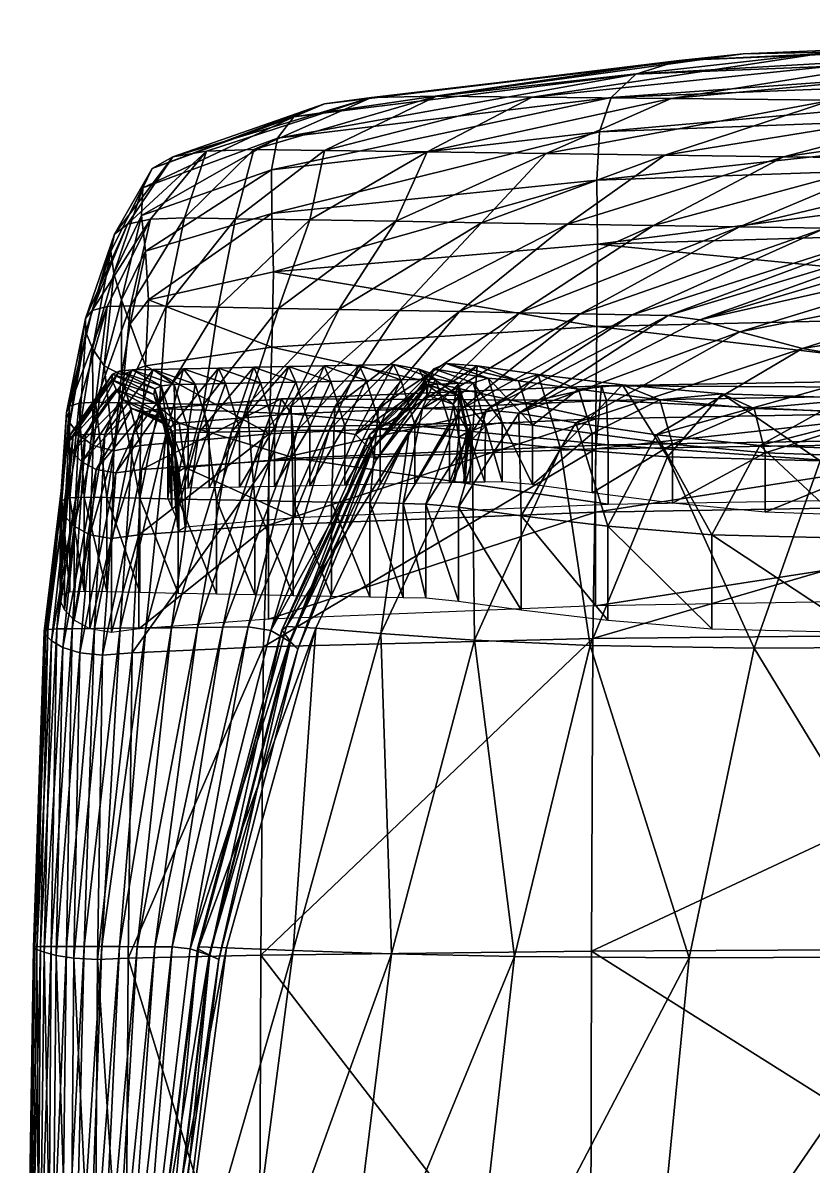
# Model space of a CAD drawing. Header units: centimetres. Extents: x -956 to 956, y -466 to 466.
# Drawn here: x -955.63 to -944.28, y 445.5 to 461.91 of the extents above; entities that cross this region are included whole.
import ezdxf

# ---------------------------------------------------------------- set-up
doc = ezdxf.new("R2010")
doc.units = ezdxf.units.CM
doc.layers.add('fabric', color=7, linetype='Continuous', true_color=0x3d8706)

msp = doc.modelspace()

# ---------------------------------------------------------------- meshes
at = {"layer": 'fabric', "color": 34, "true_color": 0xb1581a}
mesh = msp.add_polyface(dxfattribs=at)
corners = [(-946.413, 460.012, -108.728), (-941.699, 460.774, -108.684), (-944.01, 460.799, -154.915), (-948.119, 460.035, -154.948), (-947.811, 459.024, -74.267), (-944.707, 459.99, -74.245), (-939.388, 460.749, -74.19), (-946.208, 461.371, -345.432), (-945.29, 461.467, -335.668), (-935.156, 461.886, -335.67), (-946.829, 461.172, -352.005), (-936.208, 461.785, -345.295), (-947.391, 459.654, -359.652), (-947.349, 460.346, -358.618), (-937.571, 460.714, -358.319), (-947.381, 458.733, -359.975), (-937.638, 459.99, -359.37), (-947.186, 460.841, -356.235), (-936.93, 461.578, -351.725), (-937.36, 461.232, -355.918), (-948.495, 457.751, -5.278), (-945.343, 458.984, -5.309), (-946.577, 459.004, -39.788), (-944.435, 457.238, 111.433), (-942.989, 456.988, 115.413), (-940.08, 457.938, 113.567), (-946.533, 455.999, 113.52), (-945.338, 457.475, 104.186), (-941.076, 458.316, 109.449), (-941.543, 458.636, 102.951), (-945.911, 457.649, 93.574), (-941.836, 458.856, 93.233), (-948.51, 456.307, 93.946), (-947.691, 456.17, 105.477), (-937.642, 456.411, -360.145), (-947.406, 456.23, -360.39), (-947.391, 457.551, -360.228), (-937.638, 457.782, -359.975), (-941.294, 459.944, -5.278), (-944.11, 458.964, 29.17), (-939.588, 459.921, 29.205), (-943.043, 458.947, 58.981), (-943.001, 459.967, -39.762), (-946.321, 460.824, -224.619), (-944.044, 461.491, -321.866), (-949.692, 460.861, -321.873), (-948.319, 460.846, -289.652), (-942.217, 461.475, -289.636), (-939.557, 461.451, -224.589), (-946.366, 457.712, 79.497), (-942.31, 458.936, 79.456), (-946.881, 457.722, 59.02), (-947.629, 457.735, 29.205)]
mesh.append_faces([[corners[k] for k in face] for face in [(0, 1, 2), (2, 3, 0), (4, 5, 0), (1, 0, 5), (5, 6, 1), (7, 8, 9), (10, 7, 11), (12, 13, 14), (15, 12, 16), (17, 10, 18), (13, 17, 19), (20, 21, 22), (23, 24, 25), (24, 23, 26), (27, 23, 28), (28, 29, 27), (30, 27, 29), (29, 31, 30), (27, 30, 32), (32, 33, 27), (23, 27, 33), (34, 35, 36), (37, 36, 15), (38, 21, 39), (40, 39, 41), (6, 5, 42), (22, 42, 5), (5, 4, 22), (42, 22, 21), (21, 38, 42), (3, 2, 43), (44, 45, 46), (46, 47, 44), (45, 44, 8), (48, 43, 2), (43, 48, 47), (47, 46, 43), (49, 50, 41), (41, 51, 49), (32, 30, 49), (50, 49, 30), (30, 31, 50), (52, 39, 21), (21, 20, 52), (39, 52, 51), (51, 41, 39)]], dxfattribs={"vtx2": -1, "color": 34})
mesh = msp.add_polyface(dxfattribs=at)
corners = [(-936.48, 461.424, -154.87), (-944.01, 460.799, -154.915), (-941.699, 460.774, -108.684), (-941.076, 458.316, 109.449), (-940.08, 457.938, 113.567), (-936.847, 458.635, 113.443), (-939.553, 457.592, 115.83), (-937.491, 457.938, 116.532), (-936.431, 459.542, 102.686), (-936.542, 459.796, 93.199), (-941.836, 458.856, 93.233), (-941.543, 458.636, 102.951), (-936.591, 459.147, 109.064), (-935.156, 461.886, -335.67), (-936.208, 461.785, -345.295), (-946.208, 461.371, -345.432), (-936.93, 461.578, -351.725), (-946.829, 461.172, -352.005), (-937.571, 460.714, -358.319), (-937.638, 459.99, -359.37), (-947.391, 459.654, -359.652), (-937.636, 459.024, -359.71), (-947.381, 458.733, -359.975), (-937.36, 461.232, -355.918), (-947.186, 460.841, -356.235), (-947.349, 460.346, -358.618), (-942.989, 456.988, 115.413), (-941.087, 456.86, 117.493), (-944.435, 457.238, 111.433), (-947.391, 457.551, -360.228), (-937.638, 457.782, -359.975), (-937.642, 456.411, -360.145), (-938.817, 456.988, 119.042), (-942.98, 455.771, 119.19), (-940.067, 455.844, 120.708), (-937.643, 455.055, -360.202), (-947.411, 454.891, -360.444), (-940.484, 454.564, 121.263), (-940.468, 456.556, 120.887), (-940.949, 455.656, 121.658), (-933.417, 455.761, 122.769), (-940.204, 456.343, 120.344), (-943.172, 456.31, 118.93), (-943.539, 456.522, 119.411), (-937.594, 456.655, -358.835), (-937.616, 456.868, -359.439), (-947.325, 456.704, -359.681), (-937.64, 455.945, -360.065), (-947.403, 455.797, -360.305), (-937.586, 455.168, -358.634), (-937.586, 456.018, -358.634), (-947.228, 455.854, -358.878), (-947.253, 456.492, -359.079), (-940.117, 455.706, 120.163), (-940.117, 454.856, 120.163), (-943.05, 454.822, 118.77), (-943.05, 455.672, 118.77), (-942.31, 458.936, 79.456), (-937.1, 459.888, 79.497), (-938.113, 459.902, 59.02), (-943.043, 458.947, 58.981), (-934.766, 460.699, -5.201), (-941.294, 459.944, -5.278), (-939.588, 459.921, 29.205), (-944.11, 458.964, 29.17), (-943.001, 459.967, -39.762), (-937.077, 460.724, -39.696), (-939.388, 460.749, -74.19), (-933.738, 461.911, -321.89), (-944.044, 461.491, -321.866), (-942.217, 461.475, -289.636), (-945.29, 461.467, -335.668), (-939.557, 461.451, -224.589)]
mesh.append_faces([[corners[k] for k in face] for face in [(0, 1, 2), (3, 4, 5), (4, 6, 7), (8, 9, 10), (10, 11, 8), (12, 8, 11), (11, 3, 12), (13, 14, 15), (14, 16, 17), (18, 19, 20), (19, 21, 22), (16, 23, 24), (23, 18, 25), (26, 27, 6), (6, 4, 26), (4, 3, 28), (29, 30, 31), (22, 21, 30), (32, 27, 33), (33, 34, 32), (27, 32, 7), (7, 6, 27), (31, 35, 36), (37, 34, 33), (38, 39, 40), (38, 41, 42), (39, 38, 43), (44, 45, 46), (45, 47, 48), (49, 50, 51), (50, 44, 52), (53, 54, 55), (41, 53, 56), (57, 58, 59), (59, 60, 57), (58, 57, 10), (10, 9, 58), (61, 62, 63), (64, 63, 62), (60, 59, 63), (65, 66, 67), (66, 65, 62), (68, 69, 70), (13, 71, 69), (1, 0, 72)]], dxfattribs={"vtx2": -1, "color": 34})
mesh = msp.add_polyface(dxfattribs=at)
corners = [(-951.74, 460.564, -352.202), (-951.298, 460.749, -345.548), (-946.208, 461.371, -345.432), (-953.477, 459.99, -345.584), (-952.995, 460.071, -335.709), (-950.623, 460.839, -335.699), (-953.776, 459.822, -352.262), (-952.061, 459.8, -358.807), (-952.058, 459.175, -359.815), (-953.872, 458.635, -359.823), (-952.034, 458.34, -360.112), (-953.826, 457.938, -360.083), (-947.391, 459.654, -359.652), (-947.349, 460.346, -358.618), (-951.975, 460.255, -356.446), (-953.911, 459.542, -356.504), (-953.928, 459.147, -358.846), (-947.186, 460.841, -356.235), (-946.829, 461.172, -352.005), (-951.152, 456.398, -39.722), (-949.361, 457.766, -39.762), (-950.227, 457.782, -74.245), (-951.781, 456.411, -74.212), (-947.391, 457.551, -360.228), (-952.058, 457.257, -360.341), (-950.703, 456.776, -39.793), (-951.306, 456.988, -39.747), (-950.804, 456.999, -8.504), (-951.208, 456.766, -74.274), (-951.811, 456.978, -74.234), (-952.313, 460.091, -321.878), (-953.311, 459.111, -321.88), (-952.579, 459.1, -289.669), (-951.3, 460.077, -289.664), (-949.692, 460.861, -321.873), (-948.319, 460.846, -289.652), (-949.825, 460.058, -224.64), (-951.512, 459.083, -224.649), (-950.278, 459.063, -154.961), (-953.04, 456.435, -154.928), (-951.959, 457.813, -154.948), (-952.825, 457.829, -224.64), (-951.093, 457.798, -108.728), (-952.411, 456.423, -108.702), (-949.045, 459.043, -108.746), (-951.713, 456.755, -108.754), (-952.316, 456.968, -108.721), (-952.217, 456.745, -154.971), (-952.821, 456.957, -154.945), (-950.31, 457.009, 16.249), (-949.708, 456.796, 16.223), (-950.202, 456.786, -8.549), (-949.945, 456.942, 32.538)]
mesh.append_faces([[corners[k] for k in face] for face in [(0, 1, 2), (3, 4, 5), (5, 1, 3), (6, 3, 1), (1, 0, 6), (7, 8, 9), (8, 10, 11), (10, 8, 12), (8, 7, 13), (0, 14, 15), (14, 7, 16), (7, 14, 17), (14, 0, 18), (19, 20, 21), (21, 22, 19), (23, 24, 10), (11, 10, 24), (25, 26, 27), (28, 29, 26), (30, 31, 32), (32, 33, 30), (34, 30, 33), (33, 35, 34), (30, 34, 5), (5, 4, 30), (31, 30, 4), (36, 37, 38), (35, 33, 36), (37, 36, 33), (33, 32, 37), (39, 40, 41), (37, 41, 40), (40, 38, 37), (41, 37, 32), (42, 43, 22), (22, 21, 42), (44, 42, 21), (42, 44, 38), (38, 40, 42), (43, 42, 40), (40, 39, 43), (45, 46, 29), (47, 48, 46), (49, 50, 51), (51, 27, 49), (50, 49, 52)]], dxfattribs={"vtx2": -1, "color": 34})
mesh = msp.add_polyface(dxfattribs=at)
corners = [(-949.045, 459.043, -108.746), (-946.413, 460.012, -108.728), (-948.119, 460.035, -154.948), (-950.278, 459.063, -154.961), (-947.811, 459.024, -74.267), (-946.208, 461.371, -345.432), (-946.829, 461.172, -352.005), (-951.74, 460.564, -352.202), (-945.29, 461.467, -335.668), (-951.298, 460.749, -345.548), (-950.623, 460.839, -335.699), (-947.391, 459.654, -359.652), (-947.381, 458.733, -359.975), (-952.034, 458.34, -360.112), (-947.349, 460.346, -358.618), (-952.058, 459.175, -359.815), (-947.186, 460.841, -356.235), (-952.061, 459.8, -358.807), (-951.975, 460.255, -356.446), (-950.523, 456.386, -5.232), (-948.495, 457.751, -5.278), (-949.361, 457.766, -39.762), (-946.577, 459.004, -39.788), (-950.227, 457.782, -74.245), (-952.058, 457.257, -360.341), (-947.391, 457.551, -360.228), (-947.406, 456.23, -360.39), (-947.652, 456.654, 105.599), (-948.231, 456.866, 105.774), (-947.023, 456.716, 114.008), (-948.514, 456.775, 90.972), (-949.11, 456.987, 91.061), (-949.182, 455.937, 106.018), (-947.253, 456.492, -359.079), (-947.325, 456.704, -359.681), (-951.924, 456.514, -359.791), (-948.315, 456.137, 90.943), (-949.825, 460.058, -224.64), (-946.321, 460.824, -224.619), (-948.319, 460.846, -289.652), (-949.692, 460.861, -321.873), (-948.976, 456.356, 79.56), (-946.366, 457.712, 79.497), (-946.881, 457.722, 59.02), (-949.349, 456.363, 59.079), (-948.51, 456.307, 93.946), (-949.893, 456.374, 29.258), (-947.629, 457.735, 29.205), (-949.554, 457.024, 67.799), (-948.952, 456.812, 67.763), (-949.732, 456.946, 46.99), (-949.167, 456.747, 46.981), (-948.751, 456.175, 67.751), (-949.507, 456.159, 16.214), (-949.708, 456.796, 16.223), (-949.38, 456.743, 32.532), (-949.812, 456.72, 39.637), (-949.359, 456.562, 39.639), (-949.454, 456.439, 39.015), (-949.832, 456.57, 39.011), (-949.378, 456.561, 38.387), (-949.831, 456.719, 38.385), (-949.945, 456.942, 32.538)]
mesh.append_faces([[corners[k] for k in face] for face in [(0, 1, 2), (2, 3, 0), (1, 0, 4), (5, 6, 7), (8, 5, 9), (9, 10, 8), (11, 12, 13), (14, 11, 15), (16, 14, 17), (6, 16, 18), (19, 20, 21), (22, 21, 20), (21, 22, 4), (4, 23, 21), (24, 25, 26), (13, 12, 25), (27, 28, 29), (28, 27, 30), (30, 31, 28), (32, 28, 31), (33, 34, 35), (36, 30, 27), (3, 2, 37), (38, 37, 2), (37, 38, 39), (8, 10, 40), (23, 4, 0), (41, 42, 43), (43, 44, 41), (42, 41, 45), (46, 47, 20), (20, 19, 46), (47, 46, 44), (44, 43, 47), (48, 31, 30), (30, 49, 48), (50, 48, 49), (49, 51, 50), (51, 49, 52), (49, 30, 36), (53, 54, 55), (56, 50, 51), (51, 57, 56), (57, 58, 59), (58, 60, 61), (60, 55, 62)]], dxfattribs={"vtx2": -1, "color": 34})
mesh = msp.add_polyface(dxfattribs=at)
corners = [(-953.477, 459.99, -345.584), (-953.776, 459.822, -352.262), (-954.315, 458.878, -352.257), (-954.128, 459.024, -345.582), (-952.995, 460.071, -335.709), (-953.798, 459.094, -335.709), (-953.872, 458.635, -359.823), (-953.826, 457.938, -360.083), (-954.09, 457.592, -359.988), (-954.214, 457.938, -359.788), (-953.928, 459.147, -358.846), (-954.327, 458.316, -358.827), (-952.061, 459.8, -358.807), (-952.058, 459.175, -359.815), (-953.911, 459.542, -356.504), (-954.37, 458.636, -356.495), (-951.74, 460.564, -352.202), (-951.975, 460.255, -356.446), (-954.466, 456.988, -359.823), (-954.634, 457.238, -358.846), (-954.214, 456.86, -360.083), (-954.734, 457.667, -352.262), (-954.729, 457.474, -356.504), (-954.959, 456.17, -356.518), (-954.635, 457.782, -345.584), (-954.423, 457.838, -335.709), (-955.004, 456.32, -352.269), (-954.961, 456.411, -345.587), (-953.872, 456.988, -360.274), (-952.058, 457.257, -360.341), (-953.311, 459.111, -321.88), (-954.088, 457.852, -321.878), (-954.587, 456.465, -321.875), (-954.213, 456.458, -289.657), (-953.574, 457.843, -289.664), (-952.579, 459.1, -289.669), (-954.825, 456.454, -335.709), (-952.825, 457.829, -224.64), (-953.669, 456.447, -224.627)]
mesh.append_faces([[corners[k] for k in face] for face in [(0, 1, 2), (2, 3, 0), (4, 0, 3), (3, 5, 4), (6, 7, 8), (8, 9, 6), (10, 6, 9), (9, 11, 10), (6, 10, 12), (7, 6, 13), (14, 10, 11), (11, 15, 14), (1, 14, 15), (15, 2, 1), (14, 1, 16), (10, 14, 17), (18, 19, 11), (11, 9, 18), (20, 18, 9), (9, 8, 20), (21, 22, 23), (22, 21, 2), (2, 15, 22), (19, 22, 15), (15, 11, 19), (24, 25, 5), (5, 3, 24), (21, 24, 3), (3, 2, 21), (24, 21, 26), (25, 24, 27), (28, 20, 8), (8, 7, 28), (29, 28, 7), (4, 5, 30), (31, 32, 33), (33, 34, 31), (30, 31, 34), (34, 35, 30), (31, 30, 5), (5, 25, 31), (32, 31, 25), (25, 36, 32), (35, 34, 37), (38, 37, 34), (34, 33, 38)]], dxfattribs={"vtx2": -1, "color": 34})
mesh = msp.add_polyface(dxfattribs=at)
corners = [(-954.466, 456.988, -359.823), (-954.214, 456.86, -360.083), (-954.325, 455.771, -360.167), (-954.634, 457.238, -358.846), (-954.62, 455.844, -359.875), (-954.83, 455.999, -358.874), (-954.729, 457.474, -356.504), (-954.959, 456.17, -356.518), (-955.004, 456.32, -352.269), (-954.734, 457.667, -352.262), (-954.961, 456.411, -345.587), (-954.635, 457.782, -345.584), (-954.825, 456.454, -335.709), (-954.423, 457.838, -335.709), (-953.872, 456.988, -360.274), (-953.941, 455.844, -360.391), (-954.907, 455.987, -335.711), (-954.248, 456.914, -335.717), (-954.343, 456.871, -345.588), (-953.739, 456.658, -345.587), (-953.644, 456.702, -335.722), (-953.752, 456.575, -352.2), (-954.355, 456.788, -352.233), (-954.991, 455.947, -345.591), (-954.994, 455.872, -352.269), (-954.292, 456.651, -356.382), (-953.692, 456.438, -356.268), (-953.615, 456.288, -358.372), (-954.185, 456.501, -358.598), (-954.924, 455.748, -356.501), (-953.574, 456.165, -359.092), (-954.064, 456.378, -359.446), (-953.551, 455.938, -352.188), (-953.538, 456.021, -345.587), (-952.825, 457.829, -224.64), (-953.669, 456.447, -224.627), (-953.04, 456.435, -154.928), (-954.062, 456.932, -321.885), (-954.734, 456.002, -321.875), (-954.455, 456.007, -289.652), (-953.762, 456.938, -289.669), (-953.458, 456.719, -321.895), (-953.159, 456.725, -289.682), (-953.326, 456.947, -224.641), (-954.047, 456.015, -224.617), (-953.576, 456.024, -154.911), (-952.821, 456.957, -154.945), (-952.722, 456.734, -224.661), (-953.105, 456.033, -108.678), (-953.257, 456.082, -321.897), (-953.443, 456.064, -335.723), (-952.958, 456.088, -289.686)]
mesh.append_faces([[corners[k] for k in face] for face in [(0, 1, 2), (3, 0, 4), (4, 5, 3), (6, 3, 5), (5, 7, 6), (7, 8, 9), (8, 10, 11), (10, 12, 13), (1, 14, 15), (16, 17, 18), (19, 18, 17), (17, 20, 19), (18, 19, 21), (21, 22, 18), (23, 18, 22), (24, 22, 25), (26, 25, 22), (22, 21, 26), (25, 26, 27), (27, 28, 25), (29, 25, 28), (30, 31, 28), (28, 27, 30), (32, 21, 19), (33, 19, 20), (34, 35, 36), (37, 38, 39), (39, 40, 37), (41, 37, 40), (40, 42, 41), (37, 41, 20), (20, 17, 37), (38, 37, 17), (17, 16, 38), (43, 44, 45), (45, 46, 43), (47, 43, 46), (43, 47, 42), (42, 40, 43), (44, 43, 40), (40, 39, 44), (46, 45, 48), (49, 41, 42), (50, 20, 41), (51, 42, 47)]], dxfattribs={"vtx2": -1, "color": 34})
mesh = msp.add_polyface(dxfattribs=at)
corners = [(-949.361, 457.766, -39.762), (-951.152, 456.398, -39.722), (-950.523, 456.386, -5.232), (-947.406, 456.23, -360.39), (-952.094, 456.014, -360.486), (-952.058, 457.257, -360.341), (-953.872, 456.988, -360.274), (-951.306, 456.988, -39.747), (-952.163, 456.05, -39.684), (-951.695, 456.059, -8.443), (-950.804, 456.999, -8.504), (-950.202, 456.786, -8.549), (-950.703, 456.776, -39.793), (-951.208, 456.766, -74.274), (-951.811, 456.978, -74.234), (-952.634, 456.041, -74.181), (-951.772, 456.301, -359.204), (-951.924, 456.514, -359.791), (-953.649, 456.378, -359.739), (-947.253, 456.492, -359.079), (-951.713, 456.755, -108.754), (-951.511, 456.118, -108.765), (-952.016, 456.107, -154.979), (-952.217, 456.745, -154.971), (-951.007, 456.128, -74.287), (-952.821, 456.957, -154.945), (-952.722, 456.734, -224.661), (-952.316, 456.968, -108.721), (-953.105, 456.033, -108.678), (-949.554, 457.024, 67.799), (-949.732, 456.946, 46.99), (-950.656, 456.004, 47.002), (-950.529, 456.08, 67.85), (-949.11, 456.987, 91.061), (-950.086, 456.046, 91.185), (-951.234, 456.067, 16.286), (-950.31, 457.009, 16.249), (-950.855, 456.001, 32.547), (-949.945, 456.942, 32.538), (-949.38, 456.743, 32.532), (-949.708, 456.796, 16.223), (-949.507, 456.159, 16.214), (-950.001, 456.149, -8.564), (-950.502, 456.138, -39.808), (-952.521, 456.097, -224.667), (-952.958, 456.088, -289.686), (-949.832, 456.57, 39.011), (-949.812, 456.72, 39.637), (-949.359, 456.562, 39.639), (-950.558, 455.638, 39.009), (-950.616, 455.784, 39.635), (-949.831, 456.719, 38.385), (-950.634, 455.784, 38.383), (-949.454, 456.439, 39.015), (-949.378, 456.561, 38.387)]
mesh.append_faces([[corners[k] for k in face] for face in [(0, 1, 2), (3, 4, 5), (6, 5, 4), (7, 8, 9), (9, 10, 7), (10, 11, 12), (7, 12, 13), (8, 7, 14), (14, 15, 8), (16, 17, 18), (17, 16, 19), (20, 21, 22), (22, 23, 20), (21, 20, 13), (13, 24, 21), (25, 23, 26), (27, 28, 15), (15, 14, 27), (14, 13, 20), (27, 20, 23), (28, 27, 25), (29, 30, 31), (31, 32, 29), (33, 29, 32), (32, 34, 33), (35, 36, 10), (10, 9, 35), (36, 35, 37), (37, 38, 36), (38, 39, 40), (40, 41, 42), (42, 11, 40), (12, 43, 24), (24, 13, 12), (43, 12, 11), (11, 42, 43), (44, 26, 23), (23, 22, 44), (26, 44, 45), (46, 47, 48), (47, 46, 49), (30, 47, 50), (51, 38, 37), (46, 51, 52), (51, 46, 53), (38, 51, 54)]], dxfattribs={"vtx2": -1, "color": 34})
mesh = msp.add_polyface(dxfattribs=at)
corners = [(-946.533, 455.999, 113.52), (-945.049, 455.844, 117.442), (-942.989, 456.988, 115.413), (-941.087, 456.86, 117.493), (-942.98, 455.771, 119.19), (-947.691, 456.17, 105.477), (-944.435, 457.238, 111.433), (-945.736, 454.564, 118.119), (-947.232, 454.687, 114.216), (-945.736, 453.216, 118.119), (-943.612, 454.51, 119.755), (-947.411, 454.891, -360.444), (-947.406, 456.23, -360.39), (-937.642, 456.411, -360.145), (-947.411, 453.543, -360.444), (-937.643, 455.055, -360.202), (-940.484, 454.564, 121.263), (-943.172, 456.31, 118.93), (-943.539, 456.522, 119.411), (-940.468, 456.556, 120.887), (-944.181, 455.625, 120.089), (-940.949, 455.656, 121.658), (-945.591, 456.588, 117.836), (-946.374, 455.685, 118.38), (-945.129, 456.376, 117.449), (-946.484, 456.503, 113.729), (-947.023, 456.716, 114.008), (-947.912, 455.8, 114.399), (-947.652, 456.654, 105.599), (-947.325, 456.704, -359.681), (-947.253, 456.492, -359.079), (-937.594, 456.655, -358.835), (-947.403, 455.797, -360.305), (-937.616, 456.868, -359.439), (-941.692, 452.958, 122.519), (-945.13, 452.935, 120.84), (-947.486, 452.975, 118.979), (-947.446, 453.074, -360.573), (-937.64, 455.945, -360.065), (-947.228, 455.854, -358.878), (-947.228, 455.004, -358.878), (-937.586, 455.168, -358.634), (-937.586, 456.018, -358.634), (-947.459, 456.017, 105.541), (-946.305, 455.866, 113.636), (-947.459, 455.167, 105.541), (-946.305, 455.016, 113.636), (-944.974, 455.738, 117.32), (-944.974, 454.888, 117.32), (-943.05, 455.672, 118.77), (-943.05, 454.822, 118.77), (-940.117, 455.706, 120.163), (-940.204, 456.343, 120.344)]
mesh.append_faces([[corners[k] for k in face] for face in [(0, 1, 2), (3, 2, 1), (1, 4, 3), (5, 0, 6), (7, 1, 0), (0, 8, 7), (9, 7, 8), (1, 7, 10), (10, 4, 1), (8, 0, 5), (11, 12, 13), (14, 11, 15), (4, 10, 16), (17, 18, 19), (18, 20, 21), (22, 23, 20), (20, 18, 22), (24, 22, 18), (18, 17, 24), (22, 24, 25), (25, 26, 22), (23, 22, 26), (26, 27, 23), (26, 25, 28), (29, 30, 31), (32, 29, 33), (34, 21, 20), (35, 20, 23), (36, 23, 27), (37, 32, 38), (39, 40, 41), (30, 39, 42), (43, 28, 25), (25, 44, 43), (45, 43, 44), (44, 46, 45), (47, 48, 46), (46, 44, 47), (24, 47, 44), (44, 25, 24), (47, 24, 17), (17, 49, 47), (48, 47, 49), (49, 50, 48), (50, 49, 51), (49, 17, 52)]], dxfattribs={"vtx2": -1, "color": 34})
mesh = msp.add_polyface(dxfattribs=at)
corners = [(-954.325, 455.771, -360.167), (-954.62, 455.844, -359.875), (-954.466, 456.988, -359.823), (-953.941, 455.844, -360.391), (-954.214, 456.86, -360.083), (-954.896, 454.687, -358.883), (-954.83, 455.999, -358.874), (-955.036, 454.836, -356.523), (-954.959, 456.17, -356.518), (-955.094, 454.973, -352.271), (-955.004, 456.32, -352.269), (-955.07, 455.055, -345.587), (-954.961, 456.411, -345.587), (-954.959, 455.094, -335.709), (-954.825, 456.454, -335.709), (-954.343, 456.871, -345.588), (-954.991, 455.947, -345.591), (-954.907, 455.987, -335.711), (-954.355, 456.788, -352.233), (-954.994, 455.872, -352.269), (-954.292, 456.651, -356.382), (-954.924, 455.748, -356.501), (-954.185, 456.501, -358.598), (-954.784, 455.612, -358.834), (-954.064, 456.378, -359.446), (-954.578, 455.501, -359.812), (-953.574, 456.165, -359.092), (-953.517, 456.111, -359.132), (-953.896, 456.323, -359.6), (-954.296, 455.451, -360.085), (-953.649, 456.378, -359.739), (-953.926, 455.5, -360.302), (-953.388, 456.165, -359.195), (-953.39, 455.473, -358.975), (-953.301, 455.528, -359.013), (-953.411, 455.528, -358.974), (-953.615, 456.288, -358.372), (-953.425, 455.651, -358.296), (-953.692, 456.438, -356.268), (-953.492, 455.801, -356.23), (-953.752, 456.575, -352.2), (-953.551, 455.938, -352.188), (-953.492, 454.951, -356.229), (-953.538, 456.021, -345.587), (-953.538, 455.171, -345.586), (-953.551, 455.088, -352.188), (-953.739, 456.658, -345.587), (-953.644, 456.702, -335.722), (-953.443, 456.064, -335.723), (-953.443, 455.214, -335.723), (-954.587, 456.465, -321.875), (-954.753, 455.104, -321.874), (-954.427, 455.097, -289.655), (-954.213, 456.458, -289.657), (-953.669, 456.447, -224.627), (-953.951, 455.088, -224.623), (-953.4, 455.077, -154.922)]
mesh.append_faces([[corners[k] for k in face] for face in [(0, 1, 2), (3, 0, 4), (5, 6, 1), (7, 8, 6), (9, 10, 8), (11, 12, 10), (10, 9, 11), (12, 11, 13), (13, 14, 12), (15, 16, 17), (18, 19, 16), (20, 21, 19), (22, 23, 21), (24, 25, 23), (23, 22, 24), (24, 26, 27), (27, 28, 24), (25, 24, 28), (28, 29, 25), (30, 31, 29), (29, 28, 30), (32, 30, 28), (28, 27, 32), (27, 33, 34), (26, 35, 33), (33, 27, 26), (35, 26, 36), (36, 37, 35), (38, 39, 37), (37, 36, 38), (39, 38, 40), (40, 41, 39), (42, 39, 41), (43, 44, 45), (45, 41, 43), (46, 43, 41), (47, 48, 43), (44, 43, 48), (48, 49, 44), (50, 51, 52), (52, 53, 50), (51, 50, 14), (14, 13, 51), (54, 55, 56), (55, 54, 53), (53, 52, 55)]], dxfattribs={"vtx2": -1, "color": 34})
mesh = msp.add_polyface(dxfattribs=at)
corners = [(-952.094, 456.014, -360.486), (-953.941, 455.844, -360.391), (-953.872, 456.988, -360.274), (-952.85, 455.066, -108.693), (-952.411, 456.423, -108.702), (-953.04, 456.435, -154.928), (-953.4, 455.077, -154.922), (-952.85, 453.717, -108.693), (-953.4, 453.728, -154.922), (-952.299, 453.706, -74.201), (-952.299, 455.055, -74.201), (-951.781, 456.411, -74.212), (-953.964, 454.564, -360.43), (-952.106, 454.7, -360.535), (-953.964, 453.216, -360.43), (-953.649, 456.378, -359.739), (-953.388, 456.165, -359.195), (-951.772, 456.301, -359.204), (-953.926, 455.5, -360.302), (-951.924, 456.514, -359.791), (-952.088, 455.624, -360.398), (-952.163, 456.05, -39.684), (-953.126, 453.235, -39.618), (-952.759, 453.239, -8.379), (-951.695, 456.059, -8.443), (-952.634, 456.041, -74.181), (-953.495, 453.231, -74.126), (-954.063, 452.869, -360.54), (-953.301, 455.528, -359.013), (-953.301, 454.678, -359.013), (-951.721, 454.814, -359.008), (-951.721, 455.664, -359.008), (-953.517, 456.111, -359.132), (-953.39, 455.473, -358.975), (-953.39, 454.623, -358.975), (-953.411, 455.528, -358.974), (-951.749, 455.043, -39.709), (-951.749, 453.695, -39.709), (-953.669, 456.447, -224.627), (-953.105, 456.033, -108.678), (-952.397, 453.242, 16.324), (-951.234, 456.067, 16.286), (-952.07, 453.191, 32.556), (-953.159, 456.725, -289.682), (-952.958, 456.088, -289.686), (-953.257, 456.082, -321.897), (-953.257, 455.232, -321.897), (-952.957, 455.238, -289.686), (-953.443, 455.214, -335.723), (-953.443, 456.064, -335.723), (-953.458, 456.719, -321.895), (-952.521, 455.247, -224.667), (-952.521, 456.097, -224.667), (-952.016, 456.107, -154.979), (-952.016, 455.257, -154.979)]
mesh.append_faces([[corners[k] for k in face] for face in [(0, 1, 2), (3, 4, 5), (5, 6, 3), (7, 3, 6), (6, 8, 7), (3, 7, 9), (9, 10, 3), (4, 3, 10), (10, 11, 4), (12, 1, 0), (0, 13, 12), (14, 12, 13), (15, 16, 17), (18, 15, 19), (19, 20, 18), (21, 22, 23), (23, 24, 21), (22, 21, 25), (25, 26, 22), (27, 18, 20), (28, 29, 30), (30, 31, 28), (16, 28, 31), (31, 17, 16), (28, 16, 32), (29, 28, 33), (33, 34, 29), (34, 33, 35), (11, 10, 36), (37, 36, 10), (10, 9, 37), (6, 5, 38), (26, 25, 39), (24, 23, 40), (41, 40, 42), (43, 44, 45), (46, 45, 44), (44, 47, 46), (45, 46, 48), (48, 49, 45), (50, 45, 49), (51, 52, 53), (53, 54, 51), (52, 51, 47), (47, 44, 52)]], dxfattribs={"vtx2": -1, "color": 34})
mesh = msp.add_polyface(dxfattribs=at)
corners = [(-952.106, 453.352, -360.535), (-952.106, 454.7, -360.535), (-947.411, 454.891, -360.444), (-952.094, 456.014, -360.486), (-947.406, 456.23, -360.39), (-952.088, 455.624, -360.398), (-951.924, 456.514, -359.791), (-947.325, 456.704, -359.681), (-950.49, 453.148, 106.286), (-949.182, 455.937, 106.018), (-950.086, 456.046, 91.185), (-951.423, 453.224, 91.32), (-952.174, 452.954, -360.655), (-947.403, 455.797, -360.305), (-951.772, 456.301, -359.204), (-951.721, 455.664, -359.008), (-947.228, 455.854, -358.878), (-951.721, 454.814, -359.008), (-947.228, 455.004, -358.878), (-951.511, 456.118, -108.765), (-951.511, 455.268, -108.765), (-952.016, 455.257, -154.979), (-952.016, 456.107, -154.979), (-951.007, 456.128, -74.287), (-951.007, 455.278, -74.286), (-949.349, 456.363, 59.079), (-950.172, 455.012, 59.098), (-949.845, 455.005, 79.581), (-949.845, 453.657, 79.581), (-950.648, 455.021, 29.276), (-949.893, 456.374, 29.258), (-950.523, 456.386, -5.232), (-951.199, 455.032, -5.217), (-950.648, 453.673, 29.276), (-951.199, 453.684, -5.217), (-950.172, 453.663, 59.098), (-951.749, 455.043, -39.709), (-951.152, 456.398, -39.722), (-951.781, 456.411, -74.212), (-951.749, 453.695, -39.709), (-951.844, 453.248, 67.904), (-950.529, 456.08, 67.85), (-951.914, 453.193, 47.015), (-950.656, 456.004, 47.002), (-952.397, 453.242, 16.324), (-951.234, 456.067, 16.286), (-951.695, 456.059, -8.443), (-952.07, 453.191, 32.556), (-950.855, 456.001, 32.547), (-949.507, 456.159, 16.214), (-949.507, 455.309, 16.214), (-950.001, 455.299, -8.563), (-950.001, 456.149, -8.564), (-950.502, 456.138, -39.808), (-950.502, 455.289, -39.808), (-950.558, 455.638, 39.009), (-950.616, 455.784, 39.635), (-949.812, 456.72, 39.637), (-949.732, 456.946, 46.99), (-950.634, 455.784, 38.383), (-949.831, 456.719, 38.385), (-949.832, 456.57, 39.011), (-951.79, 453.031, 39.634), (-951.684, 452.923, 39.007), (-951.805, 453.031, 38.382)]
mesh.append_faces([[corners[k] for k in face] for face in [(0, 1, 2), (1, 3, 4), (5, 6, 7), (8, 9, 10), (10, 11, 8), (12, 5, 13), (14, 15, 16), (15, 17, 18), (19, 20, 21), (21, 22, 19), (20, 19, 23), (23, 24, 20), (25, 26, 27), (28, 27, 26), (29, 30, 31), (31, 32, 29), (33, 29, 32), (32, 34, 33), (35, 26, 29), (30, 29, 26), (26, 25, 30), (36, 37, 38), (36, 39, 34), (34, 32, 36), (37, 36, 32), (32, 31, 37), (40, 11, 10), (10, 41, 40), (42, 40, 41), (41, 43, 42), (44, 45, 46), (47, 48, 45), (49, 50, 51), (51, 52, 49), (53, 54, 24), (24, 23, 53), (54, 53, 52), (52, 51, 54), (55, 56, 57), (56, 43, 58), (48, 59, 60), (59, 55, 61), (43, 56, 62), (56, 55, 63), (55, 59, 64), (59, 48, 47)]], dxfattribs={"vtx2": -1, "color": 34})
mesh = msp.add_polyface(dxfattribs=at)
corners = [(-948.476, 454.837, 105.907), (-947.691, 456.17, 105.477), (-948.51, 456.307, 93.946), (-949.377, 454.96, 94.069), (-948.476, 453.488, 105.907), (-947.232, 453.338, 114.216), (-947.232, 454.687, 114.216), (-947.406, 456.23, -360.39), (-947.411, 454.891, -360.444), (-952.106, 454.7, -360.535), (-948.231, 456.866, 105.774), (-949.182, 455.937, 106.018), (-947.912, 455.8, 114.399), (-947.023, 456.716, 114.008), (-949.11, 456.987, 91.061), (-950.086, 456.046, 91.185), (-947.325, 456.704, -359.681), (-947.403, 455.797, -360.305), (-952.088, 455.624, -360.398), (-949.145, 453.054, 114.829), (-947.228, 455.854, -358.878), (-947.253, 456.492, -359.079), (-951.772, 456.301, -359.204), (-947.228, 455.004, -358.878), (-951.721, 455.664, -359.008), (-947.459, 456.017, 105.541), (-947.459, 455.167, 105.541), (-948.315, 455.287, 90.943), (-948.315, 456.137, 90.943), (-947.652, 456.654, 105.599), (-949.845, 455.005, 79.581), (-948.976, 456.356, 79.56), (-949.349, 456.363, 59.079), (-949.377, 453.612, 94.069), (-948.751, 456.175, 67.751), (-948.986, 456.137, 46.979), (-949.167, 456.747, 46.981), (-948.952, 456.812, 67.763), (-948.751, 455.325, 67.751), (-948.996, 455.321, 46.979), (-949.38, 456.743, 32.532), (-949.199, 456.132, 32.53), (-949.507, 456.159, 16.214), (-949.507, 455.309, 16.214), (-949.21, 455.317, 32.53), (-949.237, 456.033, 39.64), (-949.28, 455.32, 39.641), (-949.371, 455.965, 39.016), (-949.437, 455.32, 39.017), (-949.454, 456.439, 39.015), (-949.359, 456.562, 39.639), (-949.256, 456.033, 38.389), (-949.378, 456.561, 38.387), (-949.3, 455.319, 38.389)]
mesh.append_faces([[corners[k] for k in face] for face in [(0, 1, 2), (2, 3, 0), (4, 0, 3), (5, 6, 0), (1, 0, 6), (7, 8, 9), (10, 11, 12), (12, 13, 10), (14, 15, 11), (16, 17, 18), (19, 12, 11), (20, 21, 22), (23, 20, 24), (25, 26, 27), (27, 28, 25), (29, 25, 28), (30, 31, 32), (33, 3, 30), (31, 30, 3), (3, 2, 31), (34, 35, 36), (28, 34, 37), (34, 28, 27), (27, 38, 34), (35, 34, 38), (38, 39, 35), (40, 41, 42), (43, 42, 41), (41, 44, 43), (45, 35, 39), (39, 46, 45), (47, 45, 46), (46, 48, 47), (45, 47, 49), (49, 50, 45), (35, 45, 50), (50, 36, 35), (51, 41, 40), (40, 52, 51), (47, 51, 52), (52, 49, 47), (51, 47, 48), (48, 53, 51), (41, 51, 53), (53, 44, 41)]], dxfattribs={"vtx2": -1, "color": 34})
mesh = msp.add_polyface(dxfattribs=at)
corners = [(-954.671, 454.564, -359.893), (-954.62, 455.844, -359.875), (-954.325, 455.771, -360.167), (-954.361, 454.509, -360.195), (-954.896, 453.338, -358.883), (-954.896, 454.687, -358.883), (-954.83, 455.999, -358.874), (-955.036, 454.836, -356.523), (-955.036, 453.488, -356.523), (-955.094, 453.624, -352.271), (-955.094, 454.973, -352.271), (-954.959, 456.17, -356.518), (-955.07, 453.706, -345.587), (-955.07, 455.055, -345.587), (-954.959, 453.746, -335.709), (-954.959, 455.094, -335.709), (-953.941, 455.844, -360.391), (-953.964, 454.564, -360.43), (-955.273, 453.204, -335.709), (-954.907, 455.987, -335.711), (-954.991, 455.947, -345.591), (-955.326, 453.177, -345.594), (-954.994, 455.872, -352.269), (-955.306, 453.126, -352.288), (-954.924, 455.748, -356.501), (-955.219, 453.04, -356.556), (-954.784, 455.612, -358.834), (-955.057, 452.946, -358.937), (-954.578, 455.501, -359.812), (-954.815, 452.87, -359.968), (-954.296, 455.451, -360.085), (-954.486, 452.836, -360.29), (-953.926, 455.5, -360.302), (-953.411, 455.528, -358.974), (-953.411, 454.678, -358.974), (-953.39, 454.623, -358.975), (-953.425, 455.651, -358.296), (-953.425, 454.801, -358.296), (-953.492, 455.801, -356.23), (-953.492, 454.951, -356.229), (-953.551, 455.938, -352.188), (-953.551, 455.088, -352.188), (-954.753, 455.104, -321.874), (-954.753, 453.756, -321.874), (-954.427, 453.749, -289.655), (-954.427, 455.097, -289.655), (-953.951, 455.088, -224.623), (-953.951, 453.739, -224.623), (-953.4, 453.728, -154.922), (-953.4, 455.077, -154.922), (-954.734, 456.002, -321.875), (-955.143, 453.214, -321.867), (-954.924, 453.216, -289.639), (-954.455, 456.007, -289.652), (-954.047, 456.015, -224.617), (-954.604, 453.22, -224.594), (-954.234, 453.223, -154.877), (-953.576, 456.024, -154.911), (-953.105, 456.033, -108.678), (-953.865, 453.227, -108.633), (-953.495, 453.231, -74.126)]
mesh.append_faces([[corners[k] for k in face] for face in [(0, 1, 2), (2, 3, 0), (4, 5, 0), (1, 0, 5), (6, 5, 7), (8, 7, 5), (9, 10, 7), (11, 7, 10), (12, 13, 10), (13, 12, 14), (14, 15, 13), (16, 17, 3), (3, 2, 16), (18, 19, 20), (21, 20, 22), (23, 22, 24), (25, 24, 26), (27, 26, 28), (29, 28, 30), (31, 30, 32), (33, 34, 35), (34, 33, 36), (36, 37, 34), (38, 39, 37), (37, 36, 38), (40, 41, 39), (42, 43, 44), (44, 45, 42), (43, 42, 15), (15, 14, 43), (46, 47, 48), (48, 49, 46), (47, 46, 45), (45, 44, 47), (50, 51, 52), (52, 53, 50), (51, 50, 19), (19, 18, 51), (54, 55, 56), (56, 57, 54), (55, 54, 53), (53, 52, 55), (58, 59, 60), (59, 58, 57), (57, 56, 59)]], dxfattribs={"vtx2": -1, "color": 34})
mesh = msp.add_polyface(dxfattribs=at)
corners = [(-954.671, 453.216, -359.893), (-954.671, 454.564, -359.893), (-954.361, 454.509, -360.195), (-954.361, 453.161, -360.195), (-954.896, 453.338, -358.883), (-954.896, 454.687, -358.883), (-955.036, 453.488, -356.523), (-955.036, 454.836, -356.523), (-955.094, 453.624, -352.271), (-955.094, 454.973, -352.271), (-955.07, 453.706, -345.587), (-952.106, 454.7, -360.535), (-952.106, 453.352, -360.535), (-953.964, 453.216, -360.43), (-953.964, 454.564, -360.43), (-950.337, 448.552, 115.211), (-949.145, 453.054, 114.829), (-950.49, 453.148, 106.286), (-949.182, 455.937, 106.018), (-951.751, 448.599, 106.523), (-951.423, 453.224, 91.32), (-953.735, 448.652, -8.322), (-952.759, 453.239, -8.379), (-953.126, 453.235, -39.618), (-953.988, 448.653, -39.561), (-953.495, 453.231, -74.126), (-955.462, 448.653, -335.709), (-955.273, 453.204, -335.709), (-955.326, 453.177, -345.594), (-954.991, 455.947, -345.591), (-954.994, 455.872, -352.269), (-955.306, 453.126, -352.288), (-955.478, 448.64, -345.598), (-955.432, 448.614, -352.298), (-955.219, 453.04, -356.556), (-954.924, 455.748, -356.501), (-954.784, 455.612, -358.834), (-955.057, 452.946, -358.937), (-955.326, 448.572, -356.575), (-954.578, 455.501, -359.812), (-954.815, 452.87, -359.968), (-954.296, 455.451, -360.085), (-954.486, 452.836, -360.29), (-953.926, 455.5, -360.302), (-954.063, 452.869, -360.54), (-952.088, 455.624, -360.398), (-952.174, 452.954, -360.655), (-952.214, 448.529, -360.726), (-947.446, 453.074, -360.573), (-950.172, 455.012, 59.098), (-950.172, 453.663, 59.098), (-949.845, 453.657, 79.581), (-949.845, 455.005, 79.581), (-949.377, 453.612, 94.069), (-950.648, 455.021, 29.276), (-950.648, 453.673, 29.276), (-955.227, 448.657, -289.629), (-954.924, 453.216, -289.639), (-955.143, 453.214, -321.867), (-955.378, 448.657, -321.863), (-954.752, 448.655, -154.849), (-954.234, 453.223, -154.877), (-954.604, 453.22, -224.594), (-955.007, 448.656, -224.575), (-954.242, 448.654, -74.078), (-953.865, 453.227, -108.633), (-954.497, 448.654, -108.595), (-951.844, 453.248, 67.904), (-951.914, 453.193, 47.015), (-953.122, 448.62, 47.027), (-953.104, 448.65, 67.951), (-953.486, 448.651, 16.358), (-952.397, 453.242, 16.324), (-953.23, 448.62, 32.564), (-952.07, 453.191, 32.556), (-951.79, 453.031, 39.634), (-950.656, 456.004, 47.002), (-951.684, 452.923, 39.007), (-950.616, 455.784, 39.635), (-952.949, 448.529, 39.634), (-951.805, 453.031, 38.382), (-950.558, 455.638, 39.009), (-950.634, 455.784, 38.383)]
mesh.append_faces([[corners[k] for k in face] for face in [(0, 1, 2), (2, 3, 0), (1, 0, 4), (5, 4, 6), (7, 6, 8), (9, 8, 10), (11, 12, 13), (14, 13, 3), (3, 2, 14), (15, 16, 17), (18, 17, 16), (19, 17, 20), (21, 22, 23), (24, 23, 25), (26, 27, 28), (29, 28, 27), (30, 31, 28), (32, 28, 31), (33, 31, 34), (35, 34, 31), (36, 37, 34), (38, 34, 37), (39, 40, 37), (41, 42, 40), (43, 44, 42), (45, 46, 44), (47, 46, 48), (49, 50, 51), (52, 51, 53), (54, 55, 50), (56, 57, 58), (59, 58, 27), (60, 61, 62), (63, 62, 57), (64, 25, 65), (66, 65, 61), (67, 68, 69), (20, 67, 70), (71, 72, 22), (73, 74, 72), (75, 68, 76), (77, 75, 78), (68, 75, 79), (80, 74, 73), (80, 77, 81), (74, 80, 82)]], dxfattribs={"vtx2": -1, "color": 34})
mesh = msp.add_polyface(dxfattribs=at)
corners = [(-920.567, 429.557, -360.151), (-937.662, 429.555, -360.495), (-937.66, 442.415, -360.467), (-949.269, 442.354, 119.853), (-946.669, 442.347, 121.939), (-946.066, 448.494, 121.508), (-948.571, 448.513, 119.51), (-949.648, 429.54, 120.039), (-947.479, 442.395, -360.698), (-947.487, 429.55, -360.725), (-952.24, 442.371, -360.771), (-952.214, 448.529, -360.726), (-947.466, 448.589, -360.648), (-937.657, 448.64, -360.415), (-942.911, 442.354, 123.787), (-946.996, 429.538, 122.173), (-943.172, 429.54, 124.058), (-934.77, 442.371, 125.108), (-934.95, 429.544, 125.406), (-934.438, 448.549, 124.56), (-942.433, 448.509, 123.29), (-947.232, 454.687, 114.216), (-947.232, 453.338, 114.216), (-945.736, 453.216, 118.119), (-945.736, 454.564, 118.119), (-943.612, 453.161, 119.755), (-943.612, 454.51, 119.755), (-949.377, 454.96, 94.069), (-949.377, 453.612, 94.069), (-948.476, 453.488, 105.907), (-948.476, 454.837, 105.907), (-937.643, 455.055, -360.202), (-937.643, 453.706, -360.202), (-947.411, 453.543, -360.444), (-947.411, 454.891, -360.444), (-952.106, 453.352, -360.535), (-940.484, 453.216, 121.263), (-940.484, 454.564, 121.263), (-933.087, 453.352, 122.326), (-941.692, 452.958, 122.519), (-933.925, 453.033, 123.712), (-940.949, 455.656, 121.658), (-944.181, 455.625, 120.089), (-945.13, 452.935, 120.84), (-947.486, 452.975, 118.979), (-946.374, 455.685, 118.38), (-947.912, 455.8, 114.399), (-949.145, 453.054, 114.829), (-950.337, 448.552, 115.211), (-947.446, 453.074, -360.573), (-947.403, 455.797, -360.305), (-952.174, 452.954, -360.655), (-937.64, 455.945, -360.065), (-937.652, 453.176, -360.336)]
mesh.append_faces([[corners[k] for k in face] for face in [(0, 1, 2), (3, 4, 5), (5, 6, 3), (4, 3, 7), (8, 2, 1), (1, 9, 8), (10, 8, 9), (11, 12, 8), (2, 8, 12), (12, 13, 2), (14, 4, 15), (15, 16, 14), (17, 14, 16), (16, 18, 17), (14, 17, 19), (19, 20, 14), (4, 14, 20), (20, 5, 4), (21, 22, 23), (24, 23, 25), (25, 26, 24), (27, 28, 29), (30, 29, 22), (31, 32, 33), (34, 33, 35), (36, 37, 26), (26, 25, 36), (37, 36, 38), (39, 20, 19), (19, 40, 39), (41, 39, 40), (42, 43, 39), (20, 39, 43), (43, 5, 20), (44, 6, 5), (5, 43, 44), (45, 44, 43), (46, 47, 44), (6, 44, 47), (47, 48, 6), (49, 12, 11), (50, 49, 51), (52, 53, 49), (12, 49, 53), (53, 13, 12)]], dxfattribs={"vtx2": -1, "color": 34})
mesh = msp.add_polyface(dxfattribs=at)
corners = [(-954.361, 442.412, -8.286), (-953.735, 448.652, -8.322), (-953.988, 448.653, -39.561), (-954.541, 442.414, -39.524), (-954.242, 448.654, -74.078), (-955.462, 448.653, -335.709), (-955.478, 448.64, -345.598), (-955.577, 442.415, -345.601), (-955.432, 448.614, -352.298), (-955.514, 442.405, -352.304), (-950.49, 453.148, 106.286), (-951.751, 448.599, 106.523), (-950.337, 448.552, 115.211), (-951.423, 453.224, 91.32), (-952.709, 448.637, 91.439), (-953.126, 453.235, -39.618), (-953.495, 453.231, -74.126), (-955.326, 453.177, -345.594), (-955.306, 453.126, -352.288), (-955.219, 453.04, -356.556), (-955.326, 448.572, -356.575), (-955.057, 452.946, -358.937), (-955.152, 448.525, -358.968), (-954.815, 452.87, -359.968), (-954.899, 448.487, -360.012), (-954.486, 452.836, -360.29), (-954.558, 448.47, -360.344), (-954.063, 452.869, -360.54), (-954.121, 448.487, -360.603), (-952.174, 452.954, -360.655), (-952.214, 448.529, -360.726), (-955.423, 442.42, -289.622), (-955.227, 448.657, -289.629), (-955.378, 448.657, -321.863), (-955.53, 442.421, -321.86), (-955.085, 442.418, -154.831), (-954.752, 448.655, -154.849), (-955.007, 448.656, -224.575), (-955.266, 442.419, -224.563), (-954.722, 442.415, -74.047), (-954.497, 448.654, -108.595), (-954.904, 442.416, -108.571), (-953.104, 448.65, 67.951), (-953.912, 442.409, 67.982), (-953.122, 448.62, 47.027), (-953.901, 442.394, 47.035), (-954.184, 442.411, 16.379), (-953.486, 448.651, 16.358), (-953.977, 442.395, 32.57), (-953.23, 448.62, 32.564), (-955.143, 453.214, -321.867), (-955.273, 453.204, -335.709), (-954.604, 453.22, -224.594), (-954.924, 453.216, -289.639), (-953.865, 453.227, -108.633), (-954.234, 453.223, -154.877), (-951.844, 453.248, 67.904), (-952.759, 453.239, -8.379), (-952.397, 453.242, 16.324), (-951.79, 453.031, 39.634), (-951.684, 452.923, 39.007), (-952.816, 448.469, 39.007), (-952.949, 448.529, 39.634), (-951.914, 453.193, 47.015), (-952.958, 448.529, 38.382), (-951.805, 453.031, 38.382)]
mesh.append_faces([[corners[k] for k in face] for face in [(0, 1, 2), (3, 2, 4), (5, 6, 7), (6, 8, 9), (10, 11, 12), (13, 14, 11), (15, 2, 1), (16, 4, 2), (17, 6, 5), (18, 8, 6), (19, 20, 8), (21, 22, 20), (23, 24, 22), (22, 21, 23), (24, 23, 25), (25, 26, 24), (27, 28, 26), (26, 25, 27), (28, 27, 29), (29, 30, 28), (31, 32, 33), (34, 33, 5), (35, 36, 37), (38, 37, 32), (39, 4, 40), (41, 40, 36), (14, 42, 43), (42, 44, 45), (46, 47, 1), (48, 49, 47), (50, 33, 32), (51, 5, 33), (52, 37, 36), (53, 32, 37), (54, 40, 4), (55, 36, 40), (44, 42, 56), (42, 14, 13), (57, 1, 47), (58, 47, 49), (59, 60, 61), (61, 62, 59), (62, 44, 63), (49, 64, 65), (60, 65, 64), (64, 61, 60)]], dxfattribs={"vtx2": -1, "color": 34})
mesh = msp.add_polyface(dxfattribs=at)
corners = [(-953.988, 448.653, -39.561), (-954.541, 442.414, -39.524), (-954.361, 442.412, -8.286), (-954.242, 448.654, -74.078), (-954.722, 442.415, -74.047), (-954.953, 442.354, -360.04), (-955.213, 442.369, -358.988), (-955.152, 448.525, -358.968), (-954.899, 448.487, -360.012), (-954.605, 442.347, -360.38), (-954.558, 448.47, -360.344), (-955.396, 442.388, -356.588), (-955.514, 442.405, -352.304), (-955.432, 448.614, -352.298), (-955.326, 448.572, -356.575), (-955.577, 442.415, -345.601), (-955.584, 442.42, -335.709), (-955.462, 448.653, -335.709), (-955.478, 448.64, -345.598), (-955.632, 429.555, -345.602), (-951.103, 442.369, 115.456), (-949.269, 442.354, 119.853), (-948.571, 448.513, 119.51), (-950.337, 448.552, 115.211), (-952.561, 442.388, 106.675), (-951.751, 448.599, 106.523), (-953.534, 442.403, 91.515), (-952.709, 448.637, 91.439), (-947.479, 442.395, -360.698), (-952.24, 442.371, -360.771), (-952.214, 448.529, -360.726), (-954.158, 442.354, -360.645), (-954.121, 448.487, -360.603), (-955.53, 429.556, -289.618), (-955.423, 442.42, -289.622), (-955.53, 442.421, -321.86), (-955.378, 448.657, -321.863), (-955.614, 429.557, -321.858), (-955.265, 429.556, -154.821), (-955.085, 442.418, -154.831), (-955.266, 442.419, -224.563), (-955.007, 448.656, -224.575), (-955.227, 448.657, -289.629), (-955.407, 429.556, -224.557), (-954.497, 448.654, -108.595), (-954.904, 442.416, -108.571), (-954.752, 448.655, -154.849), (-953.912, 442.409, 67.982), (-953.901, 442.394, 47.035), (-953.104, 448.65, 67.951), (-953.735, 448.652, -8.322), (-954.184, 442.411, 16.379), (-953.486, 448.651, 16.358), (-953.977, 442.395, 32.57), (-953.703, 442.348, 39.634), (-953.122, 448.62, 47.027), (-952.949, 448.529, 39.634), (-953.559, 442.317, 39.007), (-952.816, 448.469, 39.007), (-953.71, 442.348, 38.383), (-952.958, 448.529, 38.382), (-953.23, 448.62, 32.564)]
mesh.append_faces([[corners[k] for k in face] for face in [(0, 1, 2), (3, 4, 1), (5, 6, 7), (7, 8, 5), (9, 5, 8), (8, 10, 9), (11, 12, 13), (13, 14, 11), (6, 11, 14), (14, 7, 6), (15, 16, 17), (12, 15, 18), (16, 15, 19), (20, 21, 22), (22, 23, 20), (24, 20, 23), (23, 25, 24), (26, 24, 25), (25, 27, 26), (28, 29, 30), (31, 9, 10), (10, 32, 31), (29, 31, 32), (32, 30, 29), (33, 34, 35), (36, 35, 34), (17, 16, 35), (37, 35, 16), (38, 39, 40), (41, 40, 39), (42, 34, 40), (43, 40, 34), (44, 45, 4), (46, 39, 45), (47, 26, 27), (48, 47, 49), (50, 2, 51), (52, 51, 53), (54, 48, 55), (55, 56, 54), (57, 54, 56), (56, 58, 57), (59, 57, 58), (58, 60, 59), (53, 59, 60), (60, 61, 53)]], dxfattribs={"vtx2": -1, "color": 34})

doc.saveas('drawing.dxf')
